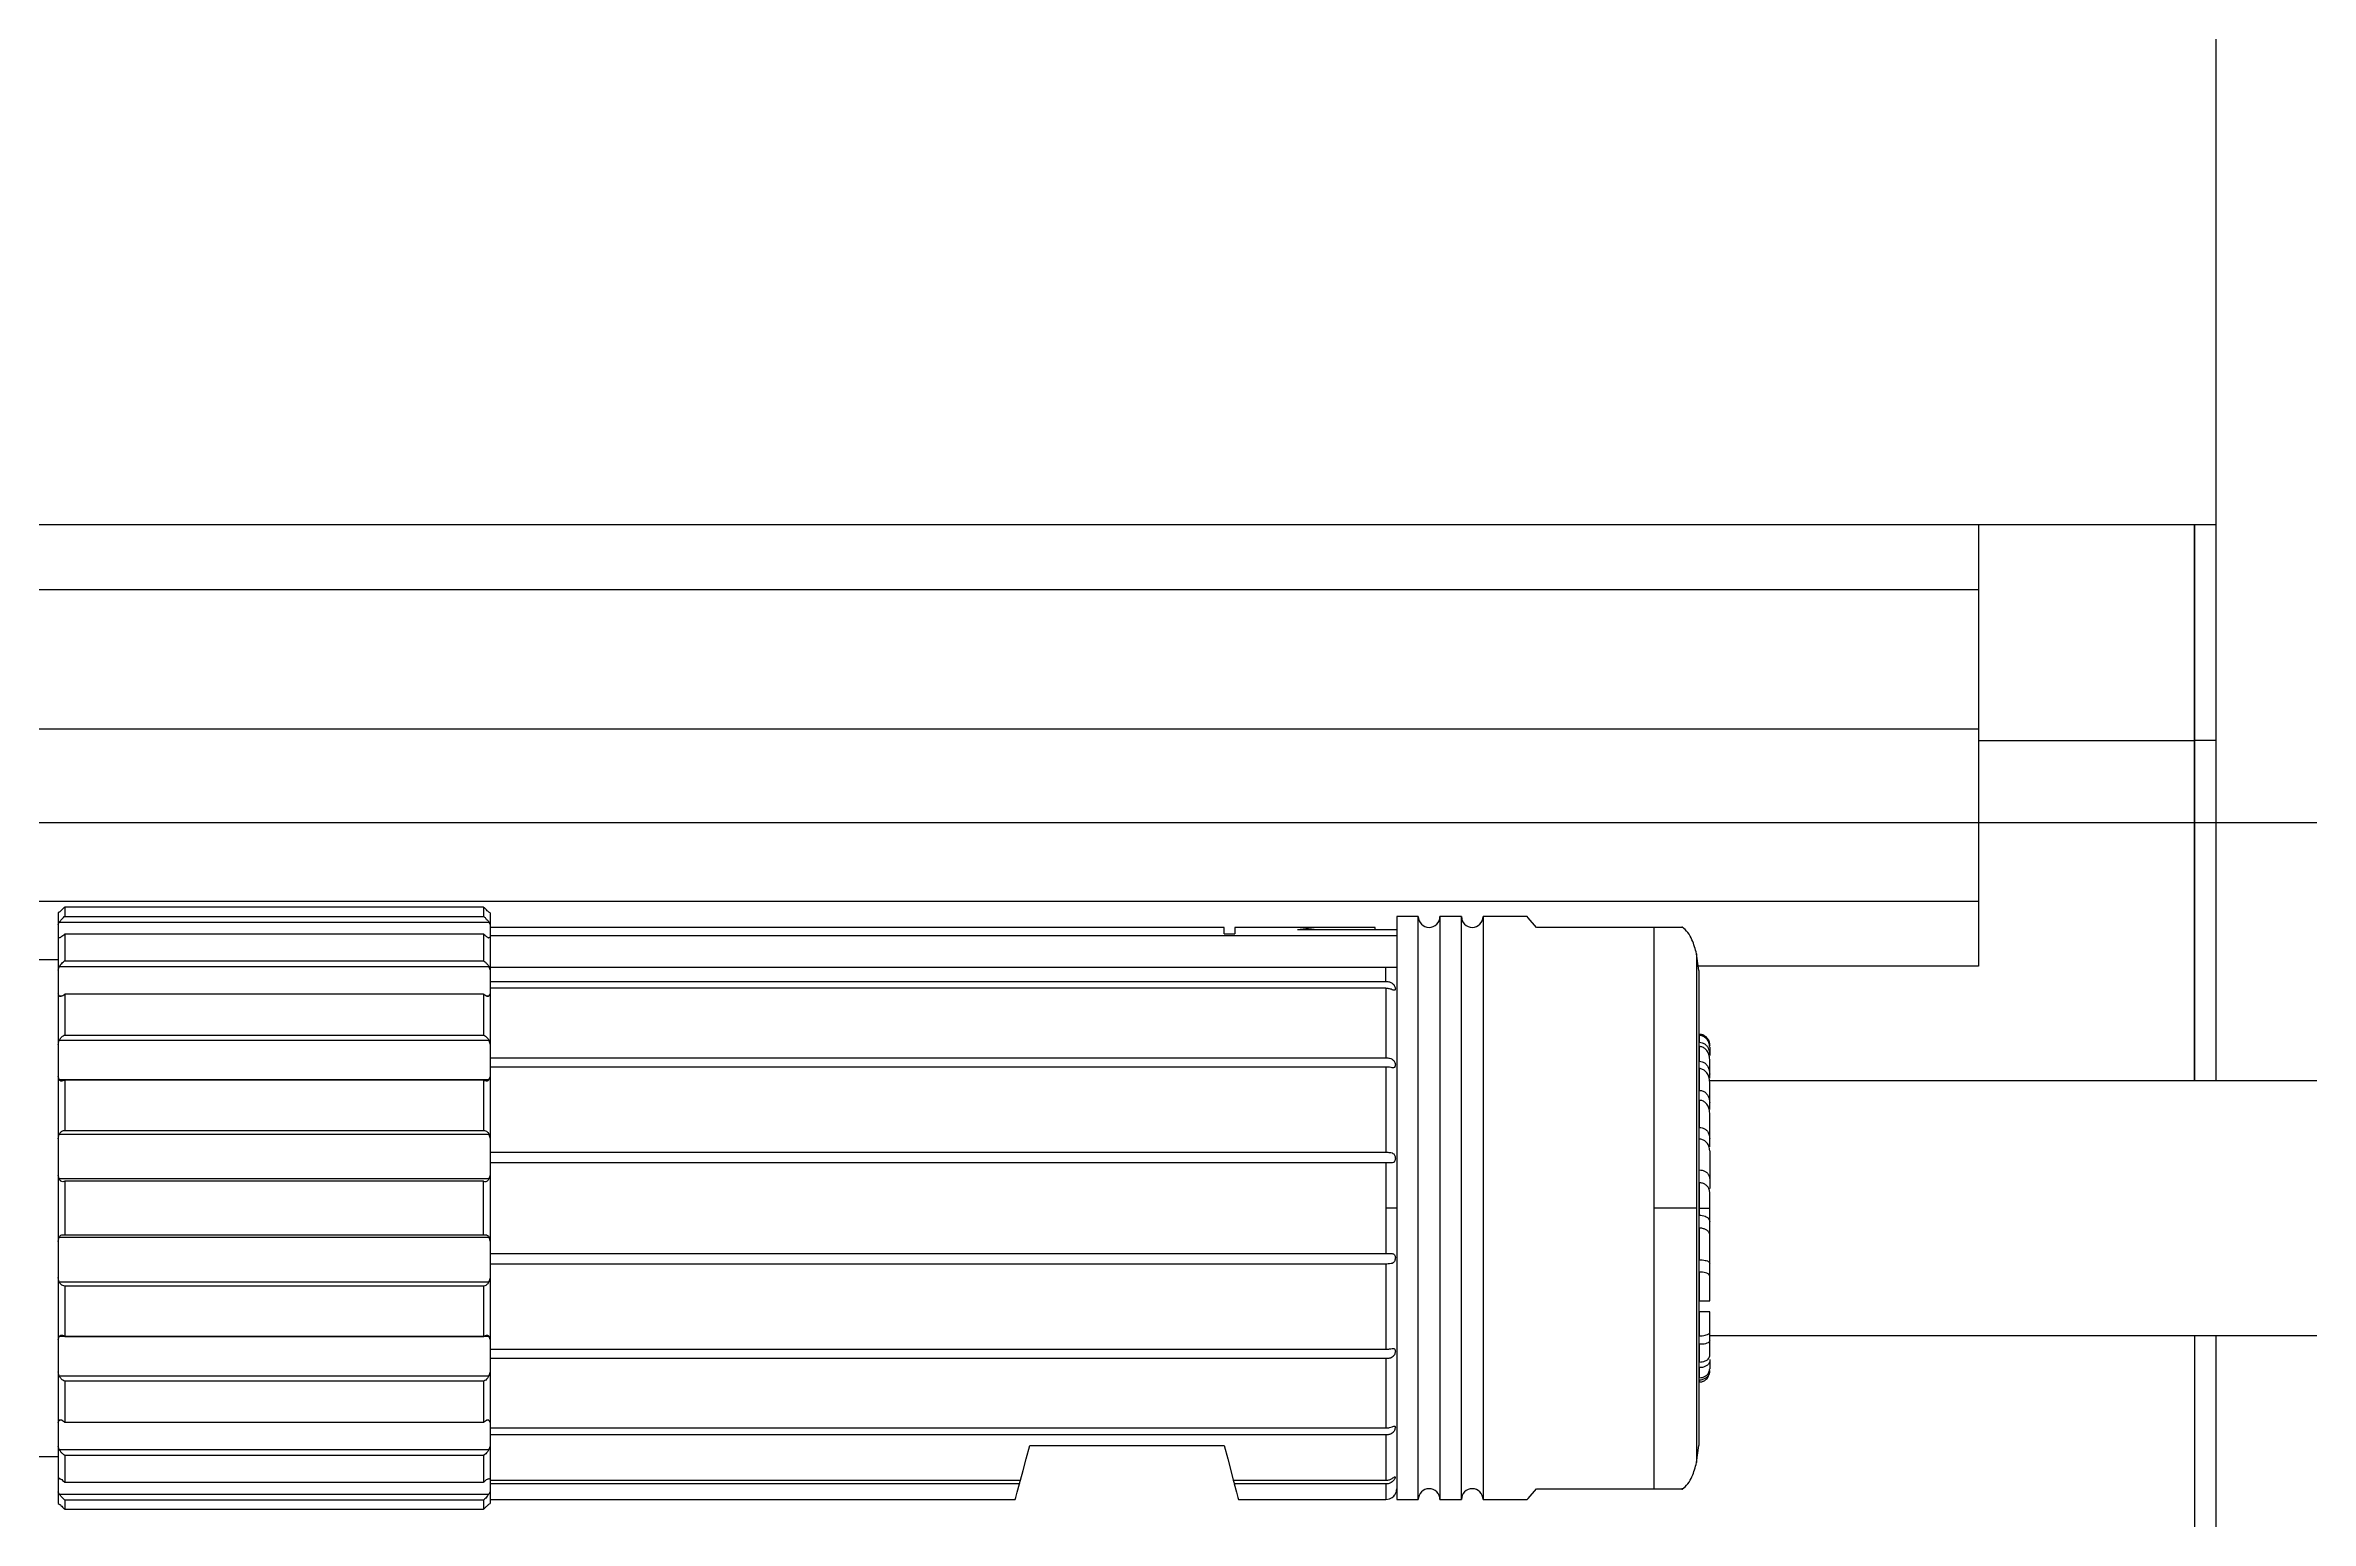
# Model space of a CAD drawing. Header units: inches. Extents: x -955375 to 106222, y -96450 to 64845.
# Drawn here: x 15714.4 to 15819.3, y 26707.7 to 26776.1 of the extents above; entities that cross this region are included whole.
import ezdxf

# ---------------------------------------------------------------- set-up
doc = ezdxf.new("R2010")
doc.units = ezdxf.units.IN
doc.header["$MEASUREMENT"] = 0
doc.linetypes.add('CONTINUA', pattern=[0])
doc.layers.add('ACHUTECH', color=24, linetype='Continuous', lineweight=18)
doc.layers.add('DIBUJO', color=2, linetype='Continuous')
doc.layers.add('P-EQUIPO NUEVO', color=134, linetype='Continuous')
doc.styles.get("Standard").update_dxf_attribs({"font": 'isocp2.shx'})
doc.dimstyles.new('SUPERPEQUEÑA', dxfattribs={"dimtxt": 0.1, "dimasz": 0.05, "dimexe": 0.1, "dimexo": 0.15, "dimgap": 0.05, "dimtad": 1, "dimzin": 0, "dimdsep": 46, "dimtxsty": 'Standard', "dimblk1": 'CRUZZ', "dimblk2": 'CRUZZ', "dimsah": 1, "dimcen": 0.03, "dimse1": 1, "dimse2": 1, "dimclrd": 109, "dimclre": 4, "dimclrt": 173, "dimadec": 0, "dimazin": 0, "dimtfac": 1, "dimtix": 1, "dimtmove": 1, "dimatfit": 3, "dimldrblk": 'CRUZZ', "dimfxl": 1, "dimtolj": 1, "dimtzin": 0, "dimlwd": -1, "dimarcsym": 0})

# ---------------------------------------------------------------- blocks, each defined once
blk = doc.blocks.new('CRUZ')
at = {"layer": 'DIBUJO', "color": 7, "lineweight": -3}
for p, q in [((-0.22, 0), (0.22, 0)), ((0, 0.22), (0, -0.22))]:
    blk.add_line(p, q, dxfattribs=at)
at = {"layer": 'DIBUJO', "color": 7, "lineweight": -3, "const_width": 0.05}
blk.add_lwpolyline([(-0.03, 0, 1), (0.03, 0, 1)], format="xyb", close=True, dxfattribs=at)
blk = doc.blocks.new('CRUZZ')
at = {"layer": 'DIBUJO', "color": 3, "xscale": 10, "yscale": 10, "zscale": 10}
blk.add_blockref('CRUZ', (0, 0), dxfattribs=at)
blk = doc.blocks.new('*D185')
at = {"layer": 'ACHUTECH', "color": 7, "ltscale": 500, "transparency": 16777216}
blk.add_line((5118.65, 54499.15), (5118.65, 25409.93), dxfattribs=at)
at = {"layer": 'Defpoints', "color": 0, "linetype": 'CONTINUA', "ltscale": 500, "transparency": 16777216}
for p in [(26169.23, 54499.2), (5118.65, 25409.88), (6592.24, 25409.88)]:
    blk.add_point(p, dxfattribs=at)
at = {"layer": 'ACHUTECH', "color": 7, "linetype": 'CONTINUA', "ltscale": 500, "transparency": 16777216, "xscale": 0.05, "yscale": 0.05, "zscale": 0.05}
for p, rotation in [((5118.65, 54499.2), 90), ((5118.65, 25409.88), 270)]:
    blk.add_blockref('CRUZZ', p, dxfattribs=dict(at, rotation=rotation))
at = {"layer": 'ACHUTECH', "color": 7, "linetype": 'CONTINUA', "lineweight": 13, "ltscale": 500, "transparency": 16777216, "insert": (5118.56, 39954.54), "char_height": 0.15, "attachment_point": 5, "rotation": 90}
blk.add_mtext('\\A1;29089.32', dxfattribs=at)
blk = doc.blocks.new('*D201')
at = {"layer": 'ACHUTECH', "color": 7, "ltscale": 500, "transparency": 16777216}
blk.add_line((4340.12, 59153.03), (4340.12, 15437.33), dxfattribs=at)
at = {"layer": 'Defpoints', "color": 0, "linetype": 'CONTINUA', "ltscale": 500, "transparency": 16777216}
for p in [(21639.15, 59153.08), (4340.12, 15437.28), (6285.39, 15437.28)]:
    blk.add_point(p, dxfattribs=at)
at = {"layer": 'ACHUTECH', "color": 7, "linetype": 'CONTINUA', "ltscale": 500, "transparency": 16777216, "xscale": 0.05, "yscale": 0.05, "zscale": 0.05}
for p, rotation in [((4340.12, 59153.08), 90), ((4340.12, 15437.28), 270)]:
    blk.add_blockref('CRUZZ', p, dxfattribs=dict(at, rotation=rotation))
at = {"layer": 'ACHUTECH', "color": 7, "linetype": 'CONTINUA', "lineweight": 13, "ltscale": 500, "transparency": 16777216, "insert": (4340.02, 37295.18), "char_height": 0.15, "attachment_point": 5, "rotation": 90}
blk.add_mtext('\\A1;43715.81', dxfattribs=at)
blk = doc.blocks.new('termoformadora 2')
for p, q in [((133460.17, -8688.6), (133460.17, -8670.2)), ((133461.17, -8688.6), (133461.17, -8670.2)), ((133461.17, -8688.6), (133461.17, -8670.2)), ((133492.03, -8681.05), (133491.65, -8681.5)), ((133492.07, -8681), (133492.03, -8681.05)), ((133494.12, -8681), (133492.07, -8681)), ((133494.12, -8708), (133494.12, -8681)), ((133496.12, -8681), (133495.12, -8681)), ((133495.12, -8681), (133495.12, -8708)), ((133496.12, -8708), (133496.12, -8681)), ((133498.12, -8681), (133497.12, -8681)), ((133497.12, -8681), (133497.12, -8708)), ((133498.12, -8708), (133498.12, -8681)), ((133498.22, -8681.2), (133498.19, -8681.23)), ((133498.19, -8681.23), (133498.19, -8681.25)), ((133498.19, -8681.25), (133498.19, -8681.25)), ((133498.26, -8681.15), (133498.22, -8681.2)), ((133498.33, -8681.09), (133498.26, -8681.15)), ((133498.45, -8681.03), (133498.33, -8681.09)), ((133498.62, -8681), (133498.45, -8681.03)), ((133505.45, -8681), (133498.62, -8681)), ((133498.62, -8681.73), (133498.62, -8681)), ((133505.48, -8681.1), (133505.45, -8681)), ((133505.54, -8681.34), (133505.48, -8681.1)), ((133505.65, -8681.73), (133505.54, -8681.34)), ((133515.7, -8681.34), (133515.59, -8681.73)), ((133515.76, -8681.1), (133515.7, -8681.34)), ((133515.79, -8681), (133515.76, -8681.1)), ((133540.12, -8681), (133515.79, -8681)), ((133540.17, -8680.79), (133540.12, -8680.82)), ((133540.12, -8708.17), (133540.12, -8680.82)), ((133540.12, -8681.36), (133540.17, -8681.25)), ((133560.07, -8681.25), (133540.17, -8681.25)), ((133540.42, -8680.98), (133540.42, -8680.55)), ((133559.82, -8680.55), (133540.42, -8680.55)), ((133540.42, -8680.98), (133559.82, -8680.98)), ((133559.82, -8680.98), (133559.82, -8680.55)), ((133560.12, -8680.82), (133560.07, -8680.79)), ((133560.07, -8681.25), (133560.12, -8681.36)), ((133560.12, -8708.17), (133560.12, -8680.82)), ((133461.17, -8681.5), (133461.17, -8681.5)), ((133491.65, -8681.5), (133486.21, -8681.5)), ((133486.21, -8707.5), (133486.21, -8681.5)), ((133498.62, -8681.73), (133505.65, -8681.73)), ((133505.69, -8681.9), (133498.62, -8681.9)), ((133498.62, -8684), (133498.62, -8681.9)), ((133505.81, -8682.35), (133505.69, -8681.9)), ((133505.95, -8682.88), (133505.81, -8682.35)), ((133515.43, -8682.35), (133515.28, -8682.88)), ((133515.55, -8681.9), (133515.43, -8682.35)), ((133540.12, -8681.9), (133515.55, -8681.9)), ((133515.59, -8681.73), (133540.12, -8681.73)), ((133540.17, -8681.97), (133540.12, -8681.94)), ((133540.42, -8683.04), (133540.42, -8681.8)), ((133559.82, -8681.8), (133540.42, -8681.8)), ((133559.82, -8683.04), (133559.82, -8681.8)), ((133560.05, -8681.97), (133560.07, -8681.97)), ((133560.12, -8681.94), (133560.07, -8681.97)), ((133484.23, -8682.71), (133484.12, -8683.5)), ((133484.12, -8705.5), (133484.12, -8683.5)), ((133484.23, -8706.28), (133484.23, -8682.71)), ((133506.12, -8683.5), (133505.95, -8682.88)), ((133515.12, -8683.5), (133506.12, -8683.5)), ((133515.28, -8682.88), (133515.12, -8683.5)), ((133540.12, -8683.47), (133540.17, -8683.32)), ((133560.07, -8683.32), (133540.17, -8683.32)), ((133540.42, -8683.04), (133559.82, -8683.04)), ((133560.07, -8683.32), (133560.12, -8683.47)), ((133561.32, -8683), (133560.12, -8683)), ((133498.62, -8684), (133540.12, -8684)), ((133540.12, -8684.32), (133498.62, -8684.32)), ((133498.62, -8687.53), (133498.62, -8684.32)), ((133540.17, -8684.67), (133540.12, -8684.57)), ((133540.17, -8684.67), (133540.29, -8684.67)), ((133540.42, -8686.48), (133540.42, -8684.58)), ((133559.82, -8684.58), (133540.42, -8684.58)), ((133559.82, -8686.48), (133559.82, -8684.58)), ((133559.94, -8684.67), (133560.07, -8684.67)), ((133560.12, -8684.57), (133560.07, -8684.67)), ((133484.12, -8686.45), (133484.11, -8686.45)), ((133484.11, -8686.53), (133484.11, -8686.45)), ((133484.11, -8686.53), (133484.12, -8686.53)), ((133484.12, -8686.64), (133484.11, -8686.64)), ((133484.11, -8687.11), (133484.11, -8686.64)), ((133540.42, -8686.48), (133559.82, -8686.48)), ((133483.62, -8687.49), (133483.62, -8687.06)), ((133483.62, -8687.66), (133483.62, -8689.7)), ((133484.11, -8687.11), (133484.12, -8687.11)), ((133484.12, -8687.37), (133484.11, -8687.37)), ((133484.11, -8688.19), (133484.11, -8687.37)), ((133498.62, -8687.53), (133540.12, -8687.53)), ((133540.12, -8686.92), (133540.17, -8686.73)), ((133560.07, -8686.73), (133540.17, -8686.73)), ((133560.07, -8686.73), (133560.12, -8686.92)), ((133483.62, -8688.6), (133304.27, -8688.6)), ((133461.17, -8688), (133461.17, -8688)), ((133484.11, -8688.19), (133484.12, -8688.19)), ((133484.12, -8688.58), (133484.11, -8688.58)), ((133484.11, -8689.7), (133484.11, -8688.58)), ((133540.12, -8687.96), (133498.62, -8687.96)), ((133498.62, -8691.91), (133498.62, -8687.96)), ((133540.17, -8688.55), (133540.12, -8688.4)), ((133540.17, -8688.55), (133560.07, -8688.55)), ((133540.42, -8690.89), (133540.42, -8688.56)), ((133559.82, -8688.56), (133540.42, -8688.56)), ((133559.82, -8690.89), (133559.82, -8688.56)), ((133560.12, -8688.4), (133560.07, -8688.55)), ((133484.11, -8689.7), (133484.12, -8689.7)), ((133483.62, -8690.2), (133483.62, -8691.37)), ((133484.12, -8690.2), (133484.11, -8690.2)), ((133484.11, -8691.53), (133484.11, -8690.2)), ((133483.62, -8691.39), (133483.62, -8695.23)), ((133484.11, -8691.53), (133484.12, -8691.53)), ((133540.12, -8691.27), (133540.17, -8691.09)), ((133540.12, -8691.28), (133540.12, -8691.27)), ((133560.07, -8691.09), (133540.17, -8691.09)), ((133540.42, -8690.89), (133559.82, -8690.89)), ((133560.07, -8691.09), (133560.12, -8691.27)), ((133560.12, -8691.27), (133560.12, -8691.28)), ((133484.12, -8692.1), (133484.11, -8692.1)), ((133484.11, -8693.57), (133484.11, -8692.1)), ((133498.62, -8691.91), (133540.12, -8691.91)), ((133540.12, -8692.4), (133498.62, -8692.4)), ((133498.62, -8696.59), (133498.62, -8692.4)), ((133484.11, -8693.57), (133484.12, -8693.57)), ((133540.17, -8693.15), (133540.12, -8692.96)), ((133560.07, -8693.15), (133540.17, -8693.15)), ((133540.42, -8693.26), (133540.42, -8695.74)), ((133559.82, -8693.26), (133540.42, -8693.26)), ((133559.82, -8695.74), (133559.82, -8693.26)), ((133560.12, -8692.96), (133560.07, -8693.15)), ((133484.11, -8694.5), (133483.62, -8694.5)), ((133484.12, -8694.18), (133484.11, -8694.18)), ((133484.11, -8695.67), (133484.11, -8694.18)), ((133498.12, -8694.5), (133498.62, -8694.5)), ((133483.62, -8697.15), (133483.62, -8695.41)), ((133484.11, -8695.67), (133484.12, -8695.67)), ((133540.12, -8696.03), (133540.17, -8695.85)), ((133540.17, -8695.85), (133560.07, -8695.85)), ((133540.42, -8695.74), (133559.82, -8695.74)), ((133560.07, -8695.85), (133560.12, -8696.03)), ((133484.12, -8696.27), (133484.11, -8696.27)), ((133484.11, -8696.27), (133484.11, -8697.69)), ((133498.62, -8696.59), (133540.12, -8696.59)), ((133498.62, -8701.03), (133498.62, -8697.09)), ((133540.12, -8697.09), (133498.62, -8697.09)), ((133483.62, -8697.33), (133483.62, -8698.9)), ((133484.11, -8697.69), (133484.12, -8697.69)), ((133540.12, -8697.73), (133540.12, -8697.71)), ((133540.17, -8697.91), (133540.12, -8697.73)), ((133540.17, -8697.91), (133560.07, -8697.91)), ((133559.82, -8698.1), (133540.42, -8698.1)), ((133540.42, -8700.43), (133540.42, -8698.1)), ((133559.82, -8700.43), (133559.82, -8698.1)), ((133560.12, -8697.73), (133560.07, -8697.91)), ((133560.12, -8697.71), (133560.12, -8697.73)), ((133483.62, -8699.07), (133483.62, -8700.34)), ((133484.12, -8698.24), (133484.11, -8698.24)), ((133484.11, -8699.5), (133484.11, -8698.24)), ((133484.11, -8699.5), (133484.12, -8699.5)), ((133484.12, -8699.96), (133484.11, -8699.96)), ((133484.11, -8700.96), (133484.11, -8699.96)), ((133304.27, -8700.4), (133483.62, -8700.4)), ((133460.17, -8784.59), (133460.17, -8700.4)), ((133461.17, -8700.4), (133461.17, -8726.15)), ((133461.17, -8726.15), (133461.17, -8700.4)), ((133483.62, -8700.51), (133483.62, -8701.38)), ((133484.11, -8700.96), (133484.12, -8700.96)), ((133484.12, -8701.3), (133484.11, -8701.3)), ((133484.11, -8701.98), (133484.11, -8701.3)), ((133498.62, -8701.03), (133540.12, -8701.03)), ((133540.12, -8700.59), (133540.17, -8700.45)), ((133560.07, -8700.45), (133540.17, -8700.45)), ((133540.42, -8700.43), (133559.82, -8700.43)), ((133560.07, -8700.45), (133560.12, -8700.59)), ((133483.62, -8701.95), (133483.62, -8701.56)), ((133484.11, -8701.98), (133484.12, -8701.98)), ((133484.12, -8702.18), (133484.11, -8702.18)), ((133484.11, -8702.49), (133484.11, -8702.18)), ((133498.62, -8704.68), (133498.62, -8701.46)), ((133540.12, -8701.46), (133498.62, -8701.46)), ((133540.17, -8702.26), (133540.12, -8702.07)), ((133540.17, -8702.26), (133560.07, -8702.26)), ((133560.12, -8702.07), (133560.07, -8702.26)), ((133484.11, -8702.49), (133484.12, -8702.49)), ((133484.12, -8702.54), (133484.11, -8702.54)), ((133484.11, -8702.55), (133484.11, -8702.54)), ((133484.11, -8702.55), (133484.12, -8702.55)), ((133559.82, -8702.51), (133540.42, -8702.51)), ((133540.42, -8704.41), (133540.42, -8702.51)), ((133559.82, -8704.41), (133559.82, -8702.51)), ((133540.12, -8704.42), (133540.17, -8704.33)), ((133540.3, -8704.33), (133540.17, -8704.33)), ((133540.42, -8704.41), (133559.82, -8704.41)), ((133560.07, -8704.33), (133559.95, -8704.33)), ((133560.07, -8704.33), (133560.12, -8704.42)), ((133484.12, -8705.5), (133484.23, -8706.28)), ((133498.62, -8704.68), (133540.12, -8704.68)), ((133540.12, -8705), (133498.62, -8705)), ((133498.62, -8705), (133498.62, -8705.64)), ((133540.17, -8705.67), (133540.12, -8705.52)), ((133560.12, -8705.52), (133560.07, -8705.67)), ((133471.17, -8726.15), (133471.17, -8705.7)), ((133471.17, -8705.7), (133484.15, -8705.7)), ((133498.12, -8705.65), (133498.13, -8705.64)), ((133498.62, -8705.64), (133540.12, -8705.64)), ((133540.17, -8705.67), (133560.07, -8705.67)), ((133540.42, -8707.19), (133540.42, -8705.95)), ((133559.82, -8705.95), (133540.42, -8705.95)), ((133559.82, -8707.19), (133559.82, -8705.95)), ((133560.12, -8706), (133561.32, -8706)), ((133486.21, -8707.5), (133491.65, -8707.5)), ((133491.65, -8707.5), (133492.03, -8707.94)), ((133540.12, -8707.12), (133498.12, -8707.12)), ((133502.72, -8707.4), (133498.12, -8707.4)), ((133499.12, -8707.4), (133499.12, -8707.5)), ((133499.12, -8707.5), (133505.62, -8707.5)), ((133502.72, -8707.4), (133501.94, -8707.5)), ((133506.12, -8707.2), (133505.62, -8707.2)), ((133505.62, -8707.5), (133505.62, -8707.2)), ((133506.12, -8707.2), (133506.12, -8707.5)), ((133506.12, -8707.5), (133540.12, -8707.5)), ((133540.12, -8707.05), (133540.17, -8707.02)), ((133540.19, -8707.02), (133540.17, -8707.02)), ((133540.42, -8707.19), (133559.82, -8707.19)), ((133560.07, -8707.02), (133560.12, -8707.05)), ((133492.03, -8707.94), (133492.07, -8708)), ((133492.07, -8708), (133494.12, -8708)), ((133495.12, -8708), (133496.12, -8708)), ((133497.12, -8708), (133498.12, -8708)), ((133540.17, -8707.74), (133540.12, -8707.64)), ((133540.12, -8708.17), (133540.17, -8708.21)), ((133560.07, -8707.74), (133540.17, -8707.74)), ((133540.42, -8708.44), (133540.42, -8708.01)), ((133559.82, -8708.01), (133540.42, -8708.01)), ((133540.42, -8708.44), (133559.82, -8708.44)), ((133559.82, -8708.44), (133559.82, -8708.01)), ((133560.12, -8707.64), (133560.07, -8707.74)), ((133560.07, -8708.21), (133560.12, -8708.17)), ((133471.17, -8708.7), (133565.67, -8708.7)), ((133727.17, -8712.36), (132977.17, -8712.36)), ((133460.17, -8716.15), (133461.17, -8716.15)), ((133471.17, -8716.15), (133461.17, -8716.15)), ((133565.67, -8716.7), (133471.17, -8716.7)), ((133565.67, -8723.15), (133471.17, -8723.15)), ((133460.17, -8726.15), (133461.17, -8726.15)), ((133461.17, -8726.15), (133634.17, -8726.15))]:
    blk.add_line(p, q)
for centre, radius, start, end in [((133494.62, -8681), 0.5, 180, 0), ((133496.62, -8681), 0.5, 180, 0), ((133498.62, -8681.5), 0.5, 150.005, 180), ((133475.22, -8689.96), 31.52, 14.8252, 15.147), ((133546.02, -8689.96), 31.52, 164.853, 165.1748), ((133494.62, -8708), 0.5, 0, 180), ((133496.62, -8708), 0.5, 0, 180)]:
    blk.add_arc(centre, radius, start, end)
for points, knots in [([(133540.42, -8680.55), (133540.41, -8680.56), (133540.36, -8680.61), (133540.29, -8680.68), (133540.23, -8680.74), (133540.19, -8680.77), (133540.17, -8680.78), (133540.17, -8680.79)], [0, 0, 0, 0, 0.147375, 0.475033, 0.716751, 0.890353, 1, 1, 1, 1]), ([(133540.17, -8681.25), (133540.18, -8681.24), (133540.2, -8681.21), (133540.25, -8681.15), (133540.32, -8681.07), (133540.38, -8681.01), (133540.41, -8680.98), (133540.42, -8680.98)], [0, 0, 0, 0, 0.163855, 0.367876, 0.648292, 0.935747, 1, 1, 1, 1]), ([(133560.07, -8680.79), (133560.06, -8680.78), (133560.04, -8680.77), (133559.99, -8680.72), (133559.93, -8680.66), (133559.87, -8680.6), (133559.83, -8680.56), (133559.82, -8680.55)], [0, 0, 0, 0, 0.163776, 0.367596, 0.647944, 0.852643, 1, 1, 1, 1]), ([(133559.82, -8680.98), (133559.85, -8681.01), (133559.91, -8681.06), (133559.99, -8681.15), (133560.04, -8681.22), (133560.06, -8681.24), (133560.07, -8681.25)], [0, 0, 0, 0, 0.32708, 0.655282, 0.840659, 1, 1, 1, 1]), ([(133484.91, -8681.48), (133484.91, -8681.48), (133484.69, -8681.61), (133484.41, -8682.04), (133484.29, -8682.49), (133484.23, -8682.71)], [0, 0, 0, 0, 0.008132, 0.520249, 1, 1, 1, 1]), ([(133486.21, -8681.5), (133486.14, -8681.5), (133486, -8681.5), (133485.77, -8681.5), (133485.47, -8681.5), (133485.02, -8681.5), (133484.82, -8681.5), (133484.91, -8681.5), (133484.92, -8681.5)], [0, 0, 0, 0, 0.050917, 0.101407, 0.192483, 0.3739, 0.929233, 1, 1, 1, 1]), ([(133498.62, -8681.9), (133498.56, -8681.9), (133498.46, -8681.91), (133498.34, -8681.97), (133498.26, -8682.02), (133498.22, -8682.05), (133498.19, -8682.06), (133498.18, -8682.05), (133498.19, -8682.02), (133498.2, -8681.97), (133498.24, -8681.92), (133498.29, -8681.85), (133498.38, -8681.78), (133498.5, -8681.73), (133498.58, -8681.73), (133498.62, -8681.73)], [0, 0, 0, 0, 0.129201, 0.234474, 0.309371, 0.371684, 0.432396, 0.488219, 0.544031, 0.599841, 0.656017, 0.714927, 0.800878, 0.918304, 1, 1, 1, 1]), ([(133540.42, -8681.8), (133540.39, -8681.83), (133540.33, -8681.89), (133540.25, -8681.95), (133540.19, -8681.97), (133540.18, -8681.97), (133540.17, -8681.97)], [0, 0, 0, 0, 0.327043, 0.655242, 0.840662, 1, 1, 1, 1]), ([(133560.07, -8681.97), (133560.06, -8681.97), (133560.04, -8681.97), (133559.99, -8681.95), (133559.92, -8681.89), (133559.86, -8681.84), (133559.83, -8681.81), (133559.82, -8681.8)], [0, 0, 0, 0, 0.163849, 0.367851, 0.648318, 0.935763, 1, 1, 1, 1]), ([(133540.17, -8683.32), (133540.18, -8683.3), (133540.2, -8683.26), (133540.25, -8683.19), (133540.32, -8683.12), (133540.38, -8683.07), (133540.41, -8683.04), (133540.42, -8683.04)], [0, 0, 0, 0, 0.163862, 0.367871, 0.648252, 0.935754, 1, 1, 1, 1]), ([(133559.82, -8683.04), (133559.85, -8683.06), (133559.91, -8683.11), (133559.99, -8683.19), (133560.04, -8683.27), (133560.06, -8683.3), (133560.07, -8683.32)], [0, 0, 0, 0, 0.327098, 0.655162, 0.840641, 1, 1, 1, 1]), ([(133498.62, -8684.32), (133498.56, -8684.32), (133498.46, -8684.33), (133498.34, -8684.37), (133498.26, -8684.4), (133498.22, -8684.41), (133498.19, -8684.39), (133498.18, -8684.36), (133498.19, -8684.3), (133498.21, -8684.24), (133498.24, -8684.17), (133498.29, -8684.1), (133498.39, -8684.04), (133498.5, -8684), (133498.59, -8684), (133498.62, -8684)], [0, 0, 0, 0, 0.129208, 0.234483, 0.309381, 0.3717, 0.434192, 0.491323, 0.547203, 0.602982, 0.659172, 0.718402, 0.805722, 0.924458, 1, 1, 1, 1]), ([(133540.42, -8684.58), (133540.39, -8684.61), (133540.33, -8684.66), (133540.25, -8684.69), (133540.19, -8684.69), (133540.18, -8684.67), (133540.17, -8684.67)], [0, 0, 0, 0, 0.327081, 0.655194, 0.840652, 1, 1, 1, 1]), ([(133560.07, -8684.67), (133560.06, -8684.67), (133560.04, -8684.69), (133559.99, -8684.69), (133559.92, -8684.66), (133559.86, -8684.62), (133559.83, -8684.59), (133559.82, -8684.58)], [0, 0, 0, 0, 0.163916, 0.367892, 0.648328, 0.935784, 1, 1, 1, 1]), ([(133483.62, -8686.97), (133483.63, -8686.91), (133483.64, -8686.81), (133483.74, -8686.67), (133483.87, -8686.58), (133484, -8686.54), (133484.08, -8686.53), (133484.11, -8686.53)], [0, 0, 0, 0, 0.284061, 0.52406, 0.717163, 0.911653, 1, 1, 1, 1]), ([(133484.11, -8686.64), (133484.06, -8686.65), (133483.96, -8686.65), (133483.83, -8686.71), (133483.72, -8686.79), (133483.64, -8686.91), (133483.63, -8687.01), (133483.62, -8687.06)], [0, 0, 0, 0, 0.172199, 0.344182, 0.526025, 0.734432, 1, 1, 1, 1]), ([(133484.11, -8686.45), (133484.07, -8686.45), (133484.01, -8686.45), (133483.93, -8686.48), (133483.88, -8686.5), (133483.82, -8686.54), (133483.76, -8686.59), (133483.65, -8686.72), (133483.65, -8686.82), (133483.65, -8686.9)], [0, 0, 0, 0, 0.099195, 0.149004, 0.199125, 0.251787, 0.310364, 0.451868, 1, 1, 1, 1]), ([(133540.17, -8686.73), (133540.18, -8686.71), (133540.2, -8686.67), (133540.25, -8686.6), (133540.32, -8686.53), (133540.38, -8686.5), (133540.41, -8686.48), (133540.42, -8686.48)], [0, 0, 0, 0, 0.163933, 0.367829, 0.648322, 0.935761, 1, 1, 1, 1]), ([(133559.82, -8686.48), (133559.85, -8686.5), (133559.91, -8686.52), (133559.99, -8686.6), (133560.04, -8686.67), (133560.06, -8686.72), (133560.07, -8686.73)], [0, 0, 0, 0, 0.327099, 0.655204, 0.840595, 1, 1, 1, 1]), ([(133483.71, -8686.68), (133483.69, -8686.71), (133483.63, -8686.8), (133483.62, -8686.9), (133483.62, -8686.96)], [0, 0, 0, 0, 0.341447, 1, 1, 1, 1]), ([(133483.62, -8687.42), (133483.63, -8687.38), (133483.64, -8687.3), (133483.74, -8687.21), (133483.87, -8687.14), (133484, -8687.11), (133484.08, -8687.11), (133484.11, -8687.11)], [0, 0, 0, 0, 0.284076, 0.524051, 0.717149, 0.911657, 1, 1, 1, 1]), ([(133484.11, -8687.37), (133484.06, -8687.37), (133483.96, -8687.38), (133483.83, -8687.42), (133483.72, -8687.47), (133483.64, -8687.56), (133483.63, -8687.63), (133483.62, -8687.66)], [0, 0, 0, 0, 0.172197, 0.344176, 0.526039, 0.734418, 1, 1, 1, 1]), ([(133498.62, -8687.96), (133498.56, -8687.97), (133498.46, -8687.97), (133498.34, -8688), (133498.26, -8688), (133498.22, -8687.98), (133498.19, -8687.94), (133498.18, -8687.88), (133498.19, -8687.82), (133498.21, -8687.74), (133498.24, -8687.68), (133498.29, -8687.61), (133498.39, -8687.56), (133498.5, -8687.53), (133498.59, -8687.53), (133498.62, -8687.53)], [0, 0, 0, 0, 0.129207, 0.234484, 0.30938, 0.371704, 0.434174, 0.491348, 0.547188, 0.602956, 0.659197, 0.718393, 0.805723, 0.924463, 1, 1, 1, 1]), ([(133483.62, -8688.35), (133483.63, -8688.33), (133483.64, -8688.29), (133483.74, -8688.24), (133483.87, -8688.2), (133484, -8688.19), (133484.08, -8688.19), (133484.11, -8688.19)], [0, 0, 0, 0, 0.284077, 0.524061, 0.717164, 0.911655, 1, 1, 1, 1]), ([(133484.11, -8688.58), (133484.06, -8688.58), (133483.96, -8688.59), (133483.83, -8688.61), (133483.72, -8688.64), (133483.64, -8688.68), (133483.63, -8688.71), (133483.62, -8688.73)], [0, 0, 0, 0, 0.172197, 0.344178, 0.526012, 0.734407, 1, 1, 1, 1]), ([(133540.42, -8688.56), (133540.39, -8688.58), (133540.33, -8688.61), (133540.25, -8688.62), (133540.19, -8688.59), (133540.18, -8688.56), (133540.17, -8688.55)], [0, 0, 0, 0, 0.327058, 0.655204, 0.840693, 1, 1, 1, 1]), ([(133560.07, -8688.55), (133560.06, -8688.56), (133560.04, -8688.59), (133559.99, -8688.62), (133559.92, -8688.61), (133559.86, -8688.59), (133559.83, -8688.57), (133559.82, -8688.56)], [0, 0, 0, 0, 0.163907, 0.367896, 0.648325, 0.93577, 1, 1, 1, 1]), ([(133483.62, -8689.7), (133483.63, -8689.7), (133483.64, -8689.7), (133483.74, -8689.7), (133483.87, -8689.7), (133484, -8689.7), (133484.08, -8689.7), (133484.11, -8689.7)], [0, 0, 0, 0, 0.284085, 0.52406, 0.717164, 0.911655, 1, 1, 1, 1]), ([(133484.11, -8690.2), (133484.06, -8690.2), (133483.96, -8690.2), (133483.83, -8690.2), (133483.72, -8690.2), (133483.64, -8690.2), (133483.63, -8690.2), (133483.62, -8690.2)], [0, 0, 0, 0, 0.172194, 0.344185, 0.526021, 0.734429, 1, 1, 1, 1]), ([(133483.62, -8691.37), (133483.63, -8691.39), (133483.64, -8691.43), (133483.74, -8691.48), (133483.87, -8691.52), (133484, -8691.53), (133484.08, -8691.53), (133484.11, -8691.53)], [0, 0, 0, 0, 0.284076, 0.524058, 0.71716, 0.911657, 1, 1, 1, 1]), ([(133540.17, -8691.09), (133540.18, -8691.06), (133540.2, -8691.02), (133540.25, -8690.96), (133540.32, -8690.91), (133540.38, -8690.89), (133540.41, -8690.89), (133540.42, -8690.89)], [0, 0, 0, 0, 0.163939, 0.367873, 0.648297, 0.935758, 1, 1, 1, 1]), ([(133559.82, -8690.89), (133559.85, -8690.9), (133559.91, -8690.9), (133559.99, -8690.96), (133560.04, -8691.02), (133560.06, -8691.06), (133560.07, -8691.09)], [0, 0, 0, 0, 0.327069, 0.655224, 0.84067, 1, 1, 1, 1]), ([(133484.11, -8692.1), (133484.06, -8692.1), (133483.96, -8692.1), (133483.83, -8692.08), (133483.72, -8692.05), (133483.64, -8692.01), (133483.63, -8691.97), (133483.62, -8691.95)], [0, 0, 0, 0, 0.172195, 0.344178, 0.526026, 0.734423, 1, 1, 1, 1]), ([(133498.62, -8692.4), (133498.56, -8692.4), (133498.46, -8692.4), (133498.34, -8692.4), (133498.26, -8692.38), (133498.22, -8692.34), (133498.19, -8692.28), (133498.18, -8692.21), (133498.19, -8692.13), (133498.21, -8692.06), (133498.24, -8692), (133498.29, -8691.95), (133498.39, -8691.92), (133498.5, -8691.91), (133498.59, -8691.91), (133498.62, -8691.91)], [0, 0, 0, 0, 0.129206, 0.234476, 0.309375, 0.371703, 0.434205, 0.491342, 0.547202, 0.602992, 0.659196, 0.7184, 0.805728, 0.924461, 1, 1, 1, 1]), ([(133483.62, -8693.26), (133483.63, -8693.3), (133483.64, -8693.38), (133483.74, -8693.47), (133483.87, -8693.54), (133484, -8693.57), (133484.08, -8693.57), (133484.11, -8693.57)], [0, 0, 0, 0, 0.2841, 0.524081, 0.717173, 0.911656, 1, 1, 1, 1]), ([(133484.11, -8694.18), (133484.06, -8694.17), (133483.96, -8694.17), (133483.83, -8694.13), (133483.72, -8694.07), (133483.64, -8693.99), (133483.63, -8693.92), (133483.62, -8693.88)], [0, 0, 0, 0, 0.172193, 0.344185, 0.526019, 0.734424, 1, 1, 1, 1]), ([(133540.42, -8693.26), (133540.39, -8693.26), (133540.33, -8693.28), (133540.25, -8693.25), (133540.19, -8693.2), (133540.18, -8693.16), (133540.17, -8693.15)], [0, 0, 0, 0, 0.32706, 0.655175, 0.840644, 1, 1, 1, 1]), ([(133560.07, -8693.15), (133560.06, -8693.16), (133560.04, -8693.21), (133559.99, -8693.25), (133559.92, -8693.27), (133559.86, -8693.27), (133559.83, -8693.26), (133559.82, -8693.26)], [0, 0, 0, 0, 0.163819, 0.367844, 0.648284, 0.935765, 1, 1, 1, 1]), ([(133484.23, -8694.5), (133484.3, -8694.5), (133484.43, -8694.5), (133484.97, -8694.5), (133485.59, -8694.5), (133486.01, -8694.5), (133486.21, -8694.5)], [0, 0, 0, 0, 0.271964, 0.561982, 0.788022, 1, 1, 1, 1]), ([(133483.62, -8695.23), (133483.63, -8695.29), (133483.64, -8695.4), (133483.74, -8695.53), (133483.87, -8695.63), (133484, -8695.67), (133484.08, -8695.67), (133484.11, -8695.67)], [0, 0, 0, 0, 0.284061, 0.52406, 0.717163, 0.911653, 1, 1, 1, 1]), ([(133484.11, -8696.27), (133484.06, -8696.26), (133483.96, -8696.26), (133483.83, -8696.2), (133483.72, -8696.12), (133483.64, -8696), (133483.63, -8695.91), (133483.62, -8695.85)], [0, 0, 0, 0, 0.172192, 0.344176, 0.526021, 0.73443, 1, 1, 1, 1]), ([(133540.17, -8695.85), (133540.18, -8695.83), (133540.2, -8695.79), (133540.25, -8695.74), (133540.32, -8695.72), (133540.38, -8695.72), (133540.41, -8695.73), (133540.42, -8695.74)], [0, 0, 0, 0, 0.163819, 0.367844, 0.648284, 0.935765, 1, 1, 1, 1]), ([(133559.82, -8695.74), (133559.85, -8695.73), (133559.91, -8695.71), (133559.99, -8695.74), (133560.04, -8695.79), (133560.06, -8695.83), (133560.07, -8695.85)], [0, 0, 0, 0, 0.327087, 0.655264, 0.840748, 1, 1, 1, 1]), ([(133498.62, -8697.09), (133498.56, -8697.09), (133498.46, -8697.08), (133498.34, -8697.06), (133498.26, -8697.02), (133498.22, -8696.96), (133498.19, -8696.89), (133498.18, -8696.81), (133498.19, -8696.74), (133498.21, -8696.68), (133498.24, -8696.63), (133498.29, -8696.6), (133498.39, -8696.59), (133498.5, -8696.59), (133498.59, -8696.59), (133498.62, -8696.59)], [0, 0, 0, 0, 0.129206, 0.234482, 0.30938, 0.371708, 0.434182, 0.491324, 0.547205, 0.602969, 0.659183, 0.718388, 0.805722, 0.92446, 1, 1, 1, 1]), ([(133483.62, -8697.15), (133483.63, -8697.23), (133483.64, -8697.36), (133483.74, -8697.52), (133483.87, -8697.64), (133484, -8697.69), (133484.08, -8697.69), (133484.11, -8697.69)], [0, 0, 0, 0, 0.284089, 0.524071, 0.717158, 0.911655, 1, 1, 1, 1]), ([(133484.11, -8698.24), (133484.06, -8698.24), (133483.96, -8698.23), (133483.83, -8698.16), (133483.72, -8698.06), (133483.64, -8697.91), (133483.63, -8697.8), (133483.62, -8697.73)], [0, 0, 0, 0, 0.17219, 0.34418, 0.526008, 0.734418, 1, 1, 1, 1]), ([(133540.42, -8698.1), (133540.39, -8698.1), (133540.33, -8698.09), (133540.25, -8698.04), (133540.19, -8697.97), (133540.18, -8697.93), (133540.17, -8697.91)], [0, 0, 0, 0, 0.327091, 0.6552, 0.840659, 1, 1, 1, 1]), ([(133560.07, -8697.91), (133560.06, -8697.93), (133560.04, -8697.97), (133559.99, -8698.04), (133559.92, -8698.08), (133559.86, -8698.1), (133559.83, -8698.1), (133559.82, -8698.1)], [0, 0, 0, 0, 0.163819, 0.367822, 0.648269, 0.935753, 1, 1, 1, 1]), ([(133483.62, -8698.9), (133483.63, -8698.98), (133483.64, -8699.12), (133483.74, -8699.31), (133483.87, -8699.43), (133484, -8699.49), (133484.08, -8699.49), (133484.11, -8699.5)], [0, 0, 0, 0, 0.284058, 0.524046, 0.717164, 0.911653, 1, 1, 1, 1]), ([(133484.11, -8699.96), (133484.06, -8699.95), (133483.96, -8699.94), (133483.83, -8699.87), (133483.72, -8699.75), (133483.64, -8699.59), (133483.63, -8699.46), (133483.62, -8699.39)], [0, 0, 0, 0, 0.172197, 0.34417, 0.526027, 0.734419, 1, 1, 1, 1]), ([(133483.62, -8700.34), (133483.63, -8700.42), (133483.64, -8700.57), (133483.74, -8700.76), (133483.87, -8700.89), (133484, -8700.95), (133484.08, -8700.96), (133484.11, -8700.96)], [0, 0, 0, 0, 0.284082, 0.524069, 0.71717, 0.911658, 1, 1, 1, 1]), ([(133484.11, -8701.3), (133484.06, -8701.3), (133483.96, -8701.29), (133483.83, -8701.21), (133483.72, -8701.09), (133483.64, -8700.92), (133483.63, -8700.79), (133483.62, -8700.71)], [0, 0, 0, 0, 0.172189, 0.344178, 0.526011, 0.734432, 1, 1, 1, 1]), ([(133498.62, -8701.46), (133498.56, -8701.46), (133498.46, -8701.45), (133498.34, -8701.41), (133498.26, -8701.35), (133498.22, -8701.28), (133498.19, -8701.2), (133498.18, -8701.13), (133498.19, -8701.07), (133498.21, -8701.03), (133498.24, -8701), (133498.29, -8700.99), (133498.39, -8701.01), (133498.5, -8701.03), (133498.59, -8701.03), (133498.62, -8701.03)], [0, 0, 0, 0, 0.129205, 0.234479, 0.309375, 0.371687, 0.434186, 0.491335, 0.547181, 0.602974, 0.659189, 0.718392, 0.805728, 0.92446, 1, 1, 1, 1]), ([(133540.17, -8700.45), (133540.18, -8700.43), (133540.2, -8700.4), (133540.25, -8700.38), (133540.32, -8700.38), (133540.38, -8700.41), (133540.41, -8700.43), (133540.42, -8700.43)], [0, 0, 0, 0, 0.163868, 0.367861, 0.648295, 0.935768, 1, 1, 1, 1]), ([(133559.82, -8700.43), (133559.85, -8700.41), (133559.91, -8700.38), (133559.99, -8700.38), (133560.04, -8700.4), (133560.06, -8700.43), (133560.07, -8700.45)], [0, 0, 0, 0, 0.327061, 0.655184, 0.840661, 1, 1, 1, 1]), ([(133483.62, -8701.38), (133483.63, -8701.46), (133483.64, -8701.61), (133483.74, -8701.79), (133483.87, -8701.92), (133484, -8701.97), (133484.08, -8701.98), (133484.11, -8701.98)], [0, 0, 0, 0, 0.284089, 0.524068, 0.71716, 0.911658, 1, 1, 1, 1]), ([(133484.11, -8702.18), (133484.06, -8702.18), (133483.96, -8702.17), (133483.83, -8702.09), (133483.72, -8701.98), (133483.64, -8701.82), (133483.63, -8701.69), (133483.62, -8701.62)], [0, 0, 0, 0, 0.172196, 0.344171, 0.526027, 0.734419, 1, 1, 1, 1]), ([(133483.62, -8701.95), (133483.63, -8702.03), (133483.64, -8702.16), (133483.74, -8702.32), (133483.87, -8702.44), (133484, -8702.49), (133484.08, -8702.49), (133484.11, -8702.49)], [0, 0, 0, 0, 0.284092, 0.524069, 0.717173, 0.911655, 1, 1, 1, 1]), ([(133483.62, -8702.03), (133483.62, -8702.08), (133483.62, -8702.16), (133483.66, -8702.26), (133483.7, -8702.34), (133483.75, -8702.39), (133483.79, -8702.43), (133483.84, -8702.47), (133483.91, -8702.51), (133484, -8702.54), (133484.07, -8702.54), (133484.11, -8702.55)], [0, 0, 0, 0, 0.349367, 0.496257, 0.612847, 0.66226, 0.709347, 0.756121, 0.803589, 0.901615, 1, 1, 1, 1]), ([(133484.11, -8702.54), (133484.06, -8702.54), (133483.96, -8702.53), (133483.83, -8702.46), (133483.72, -8702.36), (133483.64, -8702.21), (133483.63, -8702.1), (133483.62, -8702.03)], [0, 0, 0, 0, 0.172191, 0.344178, 0.526006, 0.734425, 1, 1, 1, 1]), ([(133540.42, -8702.51), (133540.39, -8702.5), (133540.33, -8702.47), (133540.25, -8702.39), (133540.19, -8702.32), (133540.18, -8702.28), (133540.17, -8702.26)], [0, 0, 0, 0, 0.327068, 0.655215, 0.840665, 1, 1, 1, 1]), ([(133560.07, -8702.26), (133560.06, -8702.28), (133560.04, -8702.32), (133559.99, -8702.4), (133559.92, -8702.46), (133559.86, -8702.5), (133559.83, -8702.51), (133559.82, -8702.51)], [0, 0, 0, 0, 0.163869, 0.367831, 0.648283, 0.935759, 1, 1, 1, 1]), ([(133540.17, -8704.33), (133540.18, -8704.32), (133540.2, -8704.3), (133540.25, -8704.3), (133540.32, -8704.33), (133540.38, -8704.38), (133540.41, -8704.4), (133540.42, -8704.41)], [0, 0, 0, 0, 0.163868, 0.367841, 0.64829, 0.93574, 1, 1, 1, 1]), ([(133559.82, -8704.41), (133559.85, -8704.38), (133559.91, -8704.33), (133559.99, -8704.3), (133560.04, -8704.3), (133560.06, -8704.32), (133560.07, -8704.33)], [0, 0, 0, 0, 0.327076, 0.655203, 0.840654, 1, 1, 1, 1]), ([(133498.62, -8705), (133498.56, -8704.99), (133498.46, -8704.99), (133498.34, -8704.93), (133498.26, -8704.86), (133498.22, -8704.78), (133498.19, -8704.71), (133498.18, -8704.65), (133498.19, -8704.61), (133498.21, -8704.59), (133498.24, -8704.59), (133498.29, -8704.6), (133498.39, -8704.64), (133498.5, -8704.67), (133498.59, -8704.67), (133498.62, -8704.68)], [0, 0, 0, 0, 0.129203, 0.234484, 0.30938, 0.371697, 0.434185, 0.491328, 0.547193, 0.602972, 0.659177, 0.718396, 0.805725, 0.924461, 1, 1, 1, 1]), ([(133484.23, -8706.28), (133484.29, -8706.5), (133484.41, -8706.95), (133484.69, -8707.39), (133484.91, -8707.51), (133484.91, -8707.51)], [0, 0, 0, 0, 0.479785, 0.991879, 1, 1, 1, 1]), ([(133498.13, -8705.64), (133498.16, -8705.64), (133498.19, -8705.64), (133498.32, -8705.64), (133498.44, -8705.64), (133498.55, -8705.64), (133498.6, -8705.64), (133498.62, -8705.64)], [0, 0, 0, 0, 0.432848, 0.630298, 0.82961, 0.941614, 1, 1, 1, 1]), ([(133540.42, -8705.95), (133540.39, -8705.93), (133540.33, -8705.89), (133540.25, -8705.8), (133540.19, -8705.73), (133540.18, -8705.69), (133540.17, -8705.67)], [0, 0, 0, 0, 0.327063, 0.655199, 0.840658, 1, 1, 1, 1]), ([(133560.07, -8705.67), (133560.06, -8705.69), (133560.04, -8705.73), (133559.99, -8705.8), (133559.92, -8705.88), (133559.86, -8705.93), (133559.83, -8705.95), (133559.82, -8705.95)], [0, 0, 0, 0, 0.163844, 0.367832, 0.648289, 0.935761, 1, 1, 1, 1]), ([(133484.92, -8707.5), (133484.94, -8707.5), (133484.96, -8707.5), (133485.31, -8707.5), (133485.55, -8707.5), (133485.83, -8707.5), (133486.03, -8707.5), (133486.16, -8707.5), (133486.21, -8707.5)], [0, 0, 0, 0, 0.544794, 0.681137, 0.837982, 0.901946, 0.966571, 1, 1, 1, 1]), ([(133540.17, -8707.02), (133540.18, -8707.02), (133540.2, -8707.02), (133540.25, -8707.05), (133540.32, -8707.1), (133540.38, -8707.15), (133540.41, -8707.19), (133540.42, -8707.19)], [0, 0, 0, 0, 0.163846, 0.367846, 0.648274, 0.935764, 1, 1, 1, 1]), ([(133559.82, -8707.19), (133559.85, -8707.16), (133559.91, -8707.1), (133559.99, -8707.05), (133560.04, -8707.02), (133560.06, -8707.02), (133560.07, -8707.02)], [0, 0, 0, 0, 0.327088, 0.65521, 0.840666, 1, 1, 1, 1]), ([(133540.42, -8708.01), (133540.39, -8707.99), (133540.33, -8707.93), (133540.25, -8707.84), (133540.19, -8707.78), (133540.18, -8707.75), (133540.17, -8707.74)], [0, 0, 0, 0, 0.327081, 0.655176, 0.840658, 1, 1, 1, 1]), ([(133540.17, -8708.21), (133540.18, -8708.21), (133540.2, -8708.23), (133540.25, -8708.28), (133540.31, -8708.34), (133540.37, -8708.4), (133540.41, -8708.43), (133540.42, -8708.44)], [0, 0, 0, 0, 0.163751, 0.367647, 0.647945, 0.852643, 1, 1, 1, 1]), ([(133560.07, -8707.74), (133560.06, -8707.75), (133560.04, -8707.78), (133559.99, -8707.84), (133559.92, -8707.92), (133559.86, -8707.98), (133559.83, -8708.01), (133559.82, -8708.01)], [0, 0, 0, 0, 0.163854, 0.367874, 0.648289, 0.935794, 1, 1, 1, 1]), ([(133559.82, -8708.44), (133559.83, -8708.43), (133559.88, -8708.39), (133559.95, -8708.32), (133560.01, -8708.26), (133560.05, -8708.22), (133560.06, -8708.21), (133560.07, -8708.21)], [0, 0, 0, 0, 0.147373, 0.475027, 0.716742, 0.890376, 1, 1, 1, 1])]:
    blk.add_open_spline(points, degree=3, knots=knots)

msp = doc.modelspace()

# ---------------------------------------------------------------- block references
at = {"layer": 'P-EQUIPO NUEVO', "lineweight": 0, "rotation": 180}
msp.add_blockref('termoformadora 2', (149275.079, 18027.72), dxfattribs=at)

# ---------------------------------------------------------------- dimensions: what is measured, and where the dimension line sits
at = {"layer": 'ACHUTECH', "color": 7, "linetype": 'CONTINUA', "lineweight": 13, "ltscale": 500}
for base, p1, p2, picture, middle in [((4340.116, 15437.278), (21639.15, 59153.085), (6285.39, 15437.278), '*D201', (4340.021, 37295.181)), ((5118.653, 25409.883), (26169.229, 54499.203), (6592.24, 25409.883), '*D185', (5118.558, 39954.543))]:
    dim = msp.add_linear_dim(base=base, p1=p1, p2=p2, angle=90, dimstyle='SUPERPEQUEÑA', override={"dimtxt": 0.15, "dimgap": 0.02, "dimclrd": 7, "dimclrt": 7, "dimfxl": 0.2}, dxfattribs=at)
    dim.commit()
    dim.dimension.update_dxf_attribs({"geometry": picture, "text_midpoint": middle})

doc.saveas('drawing.dxf')
